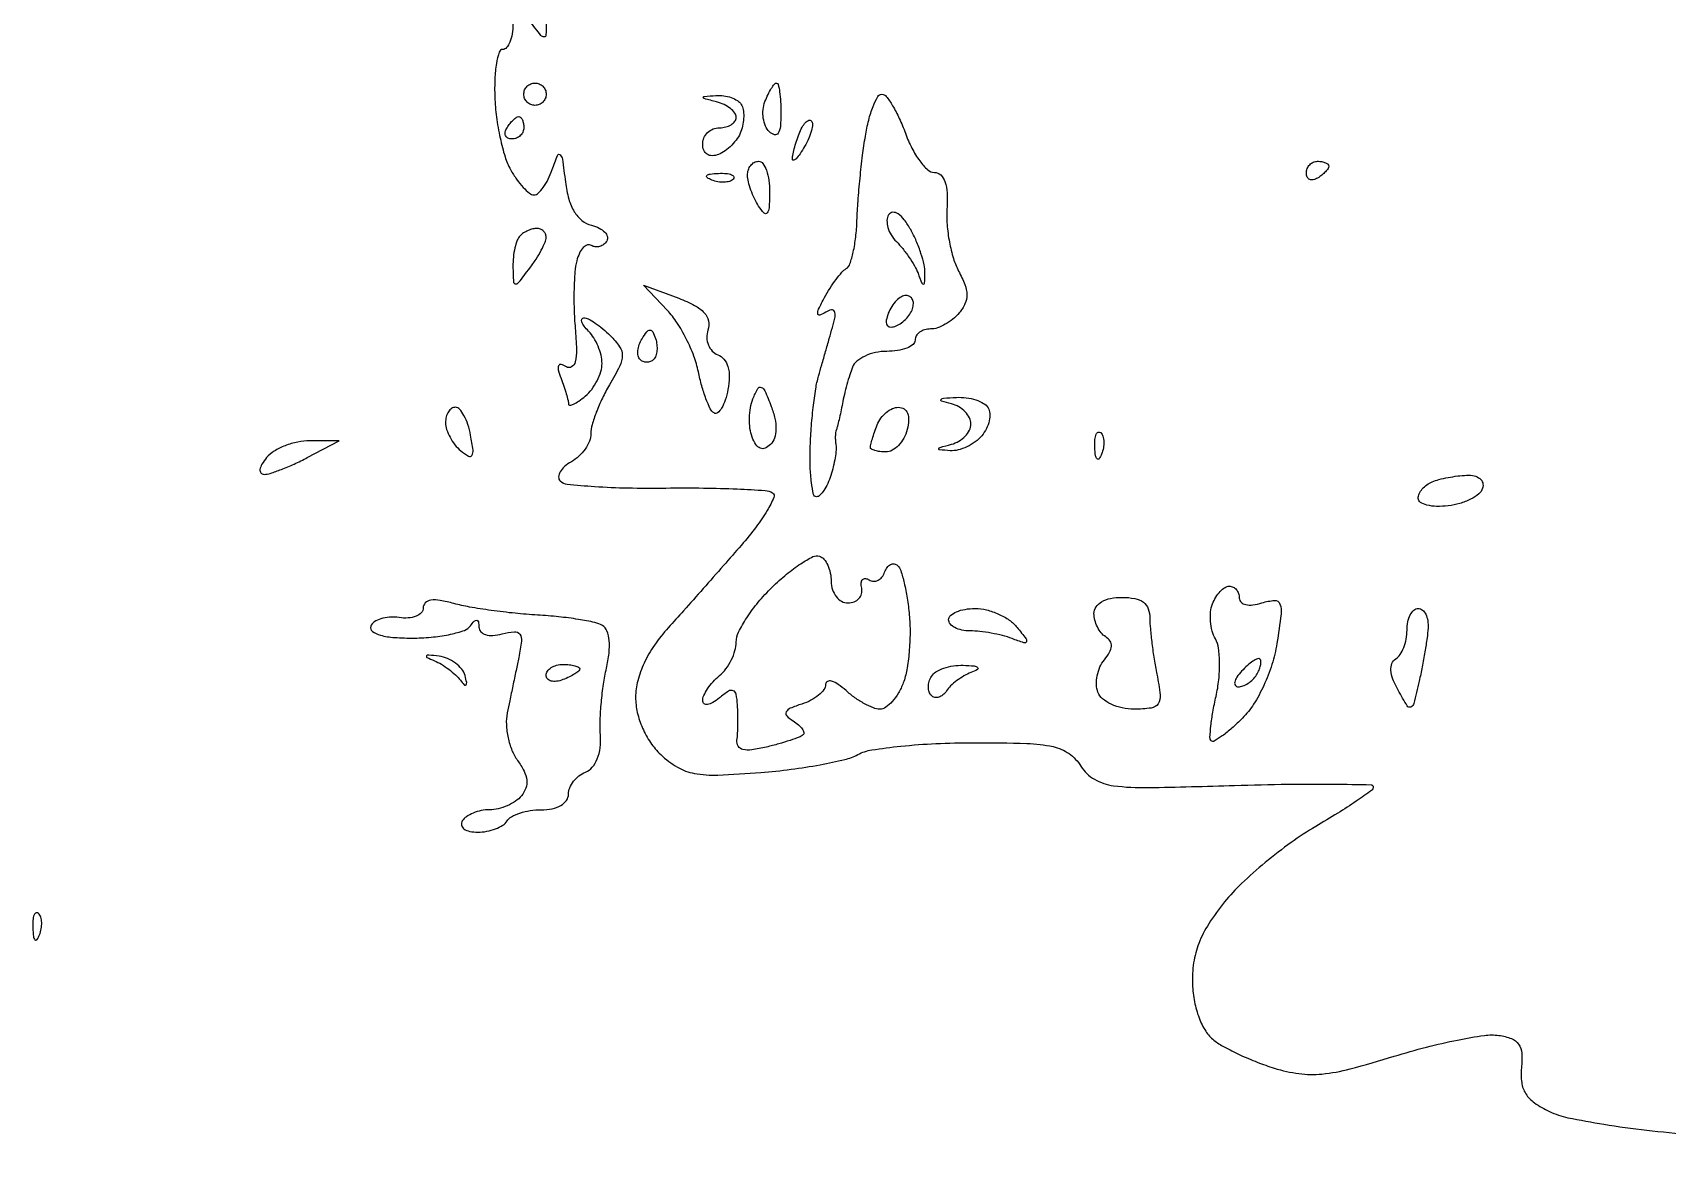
# Model space of a CAD drawing. Extents: x 0 to 102, y 0 to 135.
# Drawn here: x 76.57 to 88.94, y 102.61 to 111.12 of the extents above; entities that cross this region are included whole.
import ezdxf

# ---------------------------------------------------------------- set-up
doc = ezdxf.new("R2010")
doc.units = 0
doc.header["$MEASUREMENT"] = 0

msp = doc.modelspace()

# ---------------------------------------------------------------- linework, layer by layer
for points in [[(94.838633, 112.440451, -0.000002), (94.54195, 112.74577, 0.00077)], [(80.4546, 111.21248, -0.008279), (80.4528, 111.103778, -0.402676), (80.438578, 111.08993, -0.23223), (80.415547, 111.101054, -0.004234), (80.330391, 111.21168, 0.005787)], [(80.203491, 111.18555, -0.036926), (80.197063, 111.112654, -0.055203), (80.179894, 111.051115, -0.07192), (80.15544, 111.008988, -0.229205), (80.126941, 110.9952, 0.328308), (80.098932, 110.974587, 0.033577), (80.078599, 110.889582, 0.031637), (80.066433, 110.773476, 0.01933), (80.066089, 110.63565, 0.023942), (80.078861, 110.484032, 0.020363), (80.106451, 110.325802, 0.020855), (80.143502, 110.183698, 0.053014), (80.185225, 110.08575, 0.026708), (80.231119, 110.012875, 0.034047), (80.281256, 109.951315, 0.036283), (80.328612, 109.90749, 0.170156), (80.36311, 109.8954, 0.191496), (80.395115, 109.908124, 0.047783), (80.43288, 109.951315, 0.04191), (80.469715, 110.012875, 0.031611), (80.499863, 110.08575, -0.012243), (80.539878, 110.194183, -0.528633), (80.560057, 110.1987, -0.171084), (80.577202, 110.16573, -0.004087), (80.600399, 109.991643, 0.036313), (80.625915, 109.863724, 0.068739), (80.667424, 109.767364, 0.087642), (80.724961, 109.701609, 0.105726), (80.798118, 109.664774, -0.050188), (80.856783, 109.642956, -0.086525), (80.898793, 109.612391, -0.128617), (80.917938, 109.578433, -0.205604), (80.913103, 109.546002, -0.08934), (80.889833, 109.520093, -0.095126), (80.859463, 109.504623, -0.099857), (80.826767, 109.501923, -0.109664), (80.796772, 109.512368, 0.222127), (80.767163, 109.515831, 0.122659), (80.735754, 109.495927, 0.080576), (80.707063, 109.454085, 0.046151), (80.686135, 109.396396, 0.045061), (80.672052, 109.312195, 0.013192), (80.665583, 109.181013, 0.013136), (80.666085, 109.032309, 0.013734), (80.674449, 108.886033, -0.013828), (80.68367, 108.724219, -0.063911), (80.674479, 108.631099, -0.203774), (80.647543, 108.594005, -0.280599), (80.607355, 108.594264, 0.068485), (80.568087, 108.61165, 0.371049), (80.548538, 108.602671, 0.176491), (80.545971, 108.570768, 0.024327), (80.567123, 108.506459, -0.009432), (80.588822, 108.446558, -0.010915), (80.607151, 108.388712, -0.010033), (80.620573, 108.339247, -0.061299), (80.6238, 108.313022, 0.446923), (80.633885, 108.303993, 0.082328), (80.661077, 108.311655, 0.043307), (80.701959, 108.335362, 0.020169), (80.7507, 108.3726, 0.057488), (80.799264, 108.423367, 0.043569), (80.840323, 108.48867, 0.04456), (80.868348, 108.557801, 0.074156), (80.8776, 108.619839, 0.059819), (80.870184, 108.681606, 0.039045), (80.847779, 108.749892, 0.038987), (80.814956, 108.814026, 0.058676), (80.77608, 108.86328, -0.030507), (80.741525, 108.90233, -0.080268), (80.723552, 108.934978, -0.202985), (80.724729, 108.955413, -0.285597), (80.739823, 108.9648, -0.122491), (80.773472, 108.956431, -0.026286), (80.825444, 108.925271, -0.025974), (80.883346, 108.881745, -0.022221), (80.939654, 108.830232, -0.043549), (81.010656, 108.745653, -0.158182), (81.030972, 108.679402, -0.11271), (81.011656, 108.600707, -0.017102), (80.933611, 108.457629, 0.021434), (80.879791, 108.356897, 0.020906), (80.834304, 108.251096, 0.021342), (80.802289, 108.154985, 0.069831), (80.793, 108.088801, -0.09549), (80.782183, 108.032677, -0.056013), (80.749717, 107.972206, -0.053191), (80.70201, 107.916803, -0.060926), (80.645655, 107.875549, 0.049283), (80.593793, 107.839403, 0.083767), (80.559959, 107.798946, 0.123721), (80.548903, 107.760947, 0.208533), (80.560836, 107.730564, 0.174048), (80.61285, 107.706029, 0.007218), (80.821096, 107.688982, 0.011777), (81.072608, 107.677987, 0.008015), (81.359025, 107.676811, -0.005711), (81.646093, 107.676955, -0.008264), (81.899642, 107.669994, -0.004776), (82.111936, 107.658619, -0.123242), (82.166366, 107.641284, -0.374937), (82.177651, 107.604776, -0.029177), (82.126972, 107.506467, -0.028579), (82.043954, 107.382868, -0.016776), (81.931604, 107.244542, -0.001307), (81.796262, 107.089703, -0.000909), (81.642658, 106.915535, -0.000917), (81.494646, 106.748938, -0.001897), (81.378281, 106.619437, 0.033105), (81.273915, 106.487603, 0.041076), (81.196018, 106.351975, 0.045332), (81.147583, 106.218719, 0.064596), (81.1314, 106.093983, 0.056839), (81.144553, 105.978653, 0.04663), (81.18362, 105.860883, 0.046213), (81.244333, 105.75128, 0.053131), (81.32175, 105.660179, 0.057239), (81.448184, 105.564878, 0.088853), (81.575967, 105.517608, 0.05409), (81.753962, 105.505307, 0.010274), (82.078839, 105.5247, 0.012127), (82.308129, 105.54873, 0.0134), (82.528434, 105.583261, 0.012851), (82.714322, 105.622488, 0.06452), (82.813527, 105.660116, -0.084637), (82.918392, 105.695162, -0.012743), (83.139033, 105.723597, -0.013993), (83.403817, 105.743413, -0.011679), (83.685788, 105.75, -0.006893), (84.091856, 105.744401, -0.046889), (84.290728, 105.720162, -0.099883), (84.411055, 105.667278, -0.100169), (84.501315, 105.571915, 0.122992), (84.603726, 105.473047, 0.100004), (84.74876, 105.424389, 0.035651), (85.010475, 105.410485, 0.003246), (85.663766, 105.426615, -0.004009), (86.06676, 105.43595, -0.006706), (86.405765, 105.436536, -0.001804), (86.696677, 105.432087, -0.418313), (86.713518, 105.41435, -0.232776), (86.699799, 105.388646, -0.00549), (86.584904, 105.30798, -0.010976), (86.444315, 105.216031, -0.007089), (86.277764, 105.1155, 0.023814), (86.092859, 104.995276, 0.016696), (85.896212, 104.843438, 0.01689), (85.717263, 104.685, 0.033436), (85.58869, 104.545733, 0.026888), (85.46887, 104.379616, 0.049841), (85.393417, 104.231635, 0.05625), (85.354357, 104.084531, 0.046216), (85.345452, 103.922162, 0.03787), (85.360542, 103.789522, 0.044085), (85.395247, 103.6675, 0.049027), (85.445498, 103.566884, 0.088719), (85.507258, 103.498991, 0.040362), (85.585999, 103.447964, 0.015212), (85.703496, 103.389178, 0.014953), (85.835838, 103.332667, 0.017625), (85.964326, 103.287444, 0.042972), (86.15146, 103.246131, 0.057565), (86.325087, 103.243285, 0.039901), (86.537991, 103.28167, 0.010503), (86.871148, 103.37716, -0.012047), (87.115009, 103.446242, -0.013725), (87.351583, 103.500266, -0.012953), (87.553928, 103.535241, -0.071668), (87.664122, 103.535478, -0.056006), (87.758712, 103.511041, -0.150903), (87.812783, 103.468705, -0.135856), (87.836834, 103.40004, -0.041987), (87.834948, 103.289486, 0.058318), (87.83668, 103.177951, 0.110009), (87.867489, 103.093851, 0.098746), (87.933877, 103.024994, 0.040723), (88.046448, 102.959732, 0.060417), (88.186286, 102.912878, 0.010689), (88.458775, 102.862945, 0.011434), (88.782549, 102.81831, 0.010072), (89.122007, 102.786312, -0.005953)]]:
    msp.add_lwpolyline(points, format="xyb")
for points in [[(80.37, 110.7414, -0.099038), (80.402287, 110.734941, -0.097945), (80.429749, 110.716549, -0.097945), (80.448141, 110.689087, -0.099038), (80.4546, 110.6568, -0.099038), (80.448141, 110.624513, -0.097945), (80.429749, 110.597051, -0.097945), (80.402287, 110.578659, -0.099038), (80.37, 110.5722, -0.099038), (80.337713, 110.578659, -0.097945), (80.310251, 110.597051, -0.097945), (80.291859, 110.624513, -0.099038), (80.2854, 110.6568, -0.099038), (80.291859, 110.689087, -0.097945), (80.310251, 110.716549, -0.097945), (80.337713, 110.734941, -0.099038)], [(82.197951, 110.7414, -0.351586), (82.211048, 110.730892, -0.018478), (82.221433, 110.674302, -0.022466), (82.228805, 110.600551, -0.013674), (82.2312, 110.51298, -0.021122), (82.226933, 110.412028, -0.118077), (82.21005, 110.361002, -0.331216), (82.181945, 110.349891, -0.1313), (82.143827, 110.371933, -0.097797), (82.114418, 110.415815, -0.062809), (82.098018, 110.475073, -0.059835), (82.096396, 110.539909, -0.068079), (82.110578, 110.600353, -0.019219), (82.133732, 110.654386, -0.027841), (82.15857, 110.699968, -0.026803), (82.181986, 110.733599, -0.231245)], [(81.739757, 110.646986, -0.051086), (81.798007, 110.645029, -0.0508), (81.854764, 110.631309, -0.055473), (81.901792, 110.608619, -0.114714), (81.930382, 110.579834, -0.095211), (81.945108, 110.541148, -0.045389), (81.949548, 110.48788, -0.042758), (81.944106, 110.429539, -0.047015), (81.928833, 110.374876, -0.059605), (81.901193, 110.322486, -0.041815), (81.85879, 110.270913, -0.042179), (81.80904, 110.227737, -0.066112), (81.759359, 110.200696, -0.086733), (81.711465, 110.191318, -0.150035), (81.672776, 110.202338, -0.155392), (81.647818, 110.232756, -0.094986), (81.639, 110.278755, -0.10122), (81.648698, 110.326168, -0.098432), (81.676277, 110.366503, -0.097416), (81.717466, 110.393525, -0.096899), (81.7659, 110.403, 0.059882), (81.814429, 110.408833, 0.0787), (81.855523, 110.426029, 0.096938), (81.883042, 110.451495, 0.159035), (81.8928, 110.481397, 0.159836), (81.882024, 110.514245, 0.067019), (81.84931, 110.54813, 0.05682), (81.801392, 110.57788, 0.046657), (81.74475, 110.598483, -0.002679), (81.651583, 110.623364, -0.309854), (81.643836, 110.632497, -0.420376), (81.650286, 110.64026, -0.003272)], [(82.99456, 110.6568, -0.232427), (83.028534, 110.640105, -0.028549), (83.076642, 110.569821, -0.029017), (83.127085, 110.474129, -0.020036), (83.173319, 110.3607, 0.031447), (83.222568, 110.247341, 0.04139), (83.282001, 110.151579, 0.046935), (83.34241, 110.084346, 0.188436), (83.392945, 110.0646, -0.192468), (83.440025, 110.04578, -0.120183), (83.472559, 109.995135, -0.07162), (83.488813, 109.910066, -0.027644), (83.487672, 109.78965, 0.036132), (83.488567, 109.670049, 0.02619), (83.506116, 109.537963, 0.026636), (83.536232, 109.413664, 0.051025), (83.575493, 109.318942, -0.031453), (83.622906, 109.216106, -0.088716), (83.637963, 109.138715, -0.110858), (83.623897, 109.071276, -0.066669), (83.580312, 109.001692, -0.050132), (83.533122, 108.955205, -0.042037), (83.474867, 108.915888, -0.043884), (83.414889, 108.888963, -0.083755), (83.362941, 108.8802, 0.070908), (83.318403, 108.873852, 0.086403), (83.280634, 108.855349, 0.100269), (83.255383, 108.827861, 0.136626), (83.2464, 108.7956, -0.228458), (83.230779, 108.763197, -0.074175), (83.183492, 108.735851, -0.056489), (83.114256, 108.717183, -0.037645), (83.032245, 108.711, 0.052205), (82.946907, 108.702066, 0.05612), (82.867438, 108.675664, 0.063068), (82.80525, 108.636775, 0.130629), (82.771929, 108.590706, 0.016394), (82.752135, 108.533594, 0.008236), (82.730717, 108.460319, 0.008168), (82.711038, 108.383745, 0.011981), (82.696457, 108.315756, -0.004805), (82.684026, 108.253444, -0.005492), (82.670912, 108.194105, -0.004991), (82.658737, 108.144024, -0.030831), (82.650654, 108.1188, 0.060596), (82.645209, 108.097536, 0.024664), (82.642808, 108.067714, 0.023966), (82.643361, 108.035039, 0.028124), (82.647102, 108.004289, -0.066498), (82.648806, 107.966011, -0.018384), (82.641282, 107.906161, -0.018227), (82.627659, 107.838361, -0.018152), (82.609119, 107.771639, -0.030637), (82.585391, 107.710205, -0.041353), (82.556192, 107.65831, -0.047149), (82.5261, 107.621803, -0.199081), (82.500449, 107.611134, -0.35195), (82.478258, 107.628921, -0.021847), (82.462577, 107.717818, -0.024626), (82.452975, 107.835115, -0.014931), (82.452617, 107.974405, -0.011614), (82.460342, 108.127199, -0.01028), (82.475347, 108.285834, -0.01038), (82.494768, 108.428158, -0.030749), (82.516067, 108.524371, 0.000082), (82.540287, 108.608858, 0.00005), (82.568963, 108.708992, 0.00005), (82.597432, 108.808478, 0.000087), (82.620964, 108.890794, 0.021323), (82.640777, 108.97332, 0.151942), (82.636376, 109.013688, 0.360995), (82.613503, 109.025242, 0.0823), (82.570223, 109.007485, -0.049405), (82.524932, 108.985336, -0.498542), (82.509776, 108.995025, -0.132888), (82.516518, 109.030614, -0.009983), (82.561615, 109.119079, -0.018801), (82.602572, 109.189144, -0.019368), (82.648297, 109.255223, -0.019514), (82.692236, 109.309217, -0.073915), (82.725413, 109.337227, 0.175462), (82.753414, 109.372582, 0.025695), (82.778306, 109.462152, 0.026439), (82.797386, 109.575458, 0.019897), (82.80675, 109.701488, -0.010225), (82.814752, 109.847281, -0.006009), (82.829978, 110.021254, -0.006009), (82.849386, 110.194864, -0.010196), (82.870328, 110.33955, -0.020667), (82.895662, 110.461112, -0.031622), (82.928496, 110.563608, -0.032646), (82.963632, 110.638533, -0.273268)], [(80.248093, 110.4876, -0.210953), (80.262359, 110.481301, -0.081139), (80.274441, 110.462749, -0.061769), (80.282664, 110.435389, -0.042167), (80.2854, 110.403, -0.105053), (80.278542, 110.37072, -0.099167), (80.259082, 110.343251, -0.09642), (80.230007, 110.32484, -0.093332), (80.195807, 110.3184, -0.108972), (80.165779, 110.325023, -0.182303), (80.147891, 110.343251, -0.161196), (80.145259, 110.370674, -0.082592), (80.1585, 110.403, -0.029505), (80.181257, 110.435383, -0.035638), (80.206386, 110.462749, -0.038439), (80.230265, 110.482055, -0.151918)], [(82.460906, 110.455294, -0.217548), (82.470358, 110.429952, -0.045448), (82.462503, 110.38197, -0.039963), (82.442216, 110.323316, -0.028467), (82.410727, 110.261295, -0.015998), (82.375999, 110.205742, -0.041459), (82.346563, 110.16886, -0.123862), (82.327849, 110.15692, -0.497549), (82.318373, 110.163431, -0.060438), (82.32067, 110.193907, -0.014282), (82.332051, 110.243737, -0.014497), (82.348547, 110.300653, -0.01383), (82.368551, 110.357429, -0.033338), (82.391619, 110.407324, -0.064271), (82.417441, 110.442883, -0.109577), (82.441613, 110.459281, -0.299281)], [(82.062, 110.1492, -0.242407), (82.094355, 110.132535, -0.069028), (82.121368, 110.080859, -0.052836), (82.139633, 110.005661, -0.03458), (82.145305, 109.91655, -0.011096), (82.142014, 109.798031, -0.155556), (82.127238, 109.758608, -0.461139), (82.103232, 109.757661, -0.043106), (82.062, 109.8108, -0.032032), (82.030508, 109.867141, -0.025456), (82.003701, 109.931487, -0.026113), (81.984963, 109.993908, -0.056852), (81.978695, 110.04345, -0.078662), (81.984584, 110.083846, -0.091624), (82.002632, 110.118136, -0.102154), (82.029838, 110.14105, -0.124732)], [(86.292, 110.1492, -0.042167), (86.324389, 110.146464, -0.061769), (86.351749, 110.138241, -0.081139), (86.370301, 110.126159, -0.210953), (86.3766, 110.111893, -0.151918), (86.371055, 110.094065, -0.038439), (86.351749, 110.070186, -0.035638), (86.324383, 110.045057, -0.029505), (86.292, 110.0223, -0.082592), (86.259674, 110.009059, -0.161196), (86.232251, 110.011691, -0.182303), (86.214023, 110.029579, -0.108972), (86.2074, 110.059607, -0.093332), (86.21384, 110.093807, -0.09642), (86.232251, 110.122882, -0.099167), (86.25972, 110.142342, -0.105053)], [(81.75885, 110.057921, -0.028489), (81.817747, 110.056991, -0.077125), (81.858354, 110.047624, -0.208169), (81.873797, 110.032003, -0.296942), (81.869888, 110.013488, -0.126455), (81.842229, 109.997139, -0.060344), (81.801172, 109.990442, -0.05415), (81.754003, 109.993608, -0.051402), (81.707737, 110.006809, -0.054073), (81.672487, 110.025552, -0.470617), (81.671028, 110.04097, -0.168741), (81.695711, 110.052926, -0.018894)], [(83.213159, 109.631879, 0.033978), (83.164553, 109.707037, 0.084105), (83.117203, 109.75213, 0.166179), (83.077008, 109.762987, 0.242517), (83.046179, 109.74445, 0.134384), (83.033625, 109.701822, 0.075509), (83.040752, 109.647935, 0.06625), (83.065615, 109.59143, 0.059711), (83.105126, 109.54116, -0.027659), (83.15241, 109.488333, -0.019078), (83.200153, 109.423757, -0.019286), (83.24142, 109.357923, -0.036844), (83.268425, 109.301689, 0.004803), (83.298643, 109.226826, 0.311006), (83.309829, 109.219585, 0.390789), (83.318266, 109.227825, 0.00577), (83.321323, 109.3032, 0.06383), (83.315141, 109.365771, 0.022992), (83.291068, 109.452096, 0.022366), (83.255699, 109.545312, 0.024695)], [(80.3841, 109.6416, 0.065559), (80.352992, 109.637504, 0.03911), (80.317742, 109.625033, 0.038504), (80.283967, 109.606791, 0.053359), (80.2572, 109.5852, 0.107314), (80.235639, 109.551679, 0.032736), (80.218158, 109.493594, 0.031099), (80.206617, 109.424159, 0.029456), (80.203491, 109.35255, 0.007981), (80.207103, 109.236891, 0.373292), (80.222169, 109.221094, 0.254761), (80.246077, 109.231326, 0.004985), (80.330391, 109.34052, 0.018293), (80.37794, 109.40841, 0.021005), (80.418113, 109.476601, 0.020657), (80.447047, 109.536638, 0.102298), (80.4546, 109.57317, 0.102125), (80.44921, 109.599282, 0.098619), (80.433891, 109.621499, 0.097188), (80.411009, 109.636384, 0.096035)], [(81.457482, 109.112753, -0.030056), (81.578361, 109.058625, -0.087043), (81.650805, 109.003006, -0.135245), (81.682208, 108.941721, -0.128705), (81.678613, 108.871734, 0.083794), (81.670543, 108.814523, 0.088324), (81.681997, 108.758943, 0.094263), (81.710918, 108.713566, 0.112725), (81.752922, 108.685387, -0.128907), (81.800398, 108.651291, -0.101607), (81.830239, 108.595221, -0.077343), (81.840491, 108.518104, -0.041694), (81.830369, 108.422554, -0.030367), (81.809859, 108.342095, -0.056486), (81.782248, 108.280788, -0.090511), (81.752459, 108.246586, -0.316829), (81.724853, 108.244926, -0.142468), (81.696805, 108.276004, -0.022082), (81.663636, 108.352949, -0.023106), (81.631891, 108.449831, -0.018263), (81.606326, 108.557122, 0.041046), (81.572356, 108.675503, 0.026591), (81.514925, 108.805976, 0.026713), (81.444699, 108.928275, 0.044914), (81.371746, 109.021421), (81.191695, 109.213077)], [(83.177901, 109.134, 0.13514), (83.142519, 109.124259, 0.062067), (83.104465, 109.094647, 0.054888), (83.069686, 109.051275, 0.049992), (83.043894, 109.000031, 0.045328), (83.028661, 108.946209, 0.161356), (83.03341, 108.911174, 0.257062), (83.05558, 108.895584, 0.108271), (83.093005, 108.899568, 0.068602), (83.133943, 108.919787, 0.047417), (83.173834, 108.952743, 0.047422), (83.206797, 108.99262, 0.068669), (83.227012, 109.033537, 0.075908), (83.233612, 109.071931, 0.118903), (83.2264, 109.104489, 0.144673), (83.20666, 109.126019, 0.136183)], [(81.282601, 108.807296, -0.052621), (81.292432, 108.762624, -0.052345), (81.292746, 108.716804, -0.057227), (81.284104, 108.676664, -0.115259), (81.267112, 108.649313, -0.098356), (81.243731, 108.63368, -0.097782), (81.2161, 108.628128, -0.098103), (81.188508, 108.633499, -0.099724), (81.165229, 108.648971, -0.149701), (81.150702, 108.676324, -0.07231), (81.148835, 108.716322, -0.061761), (81.159142, 108.762178, -0.052326), (81.180718, 108.806955, -0.024362), (81.217091, 108.859861, -0.233206), (81.240901, 108.871704, -0.286646), (81.261363, 108.859019, -0.033951)], [(82.157652, 108.294809, -0.036434), (82.185651, 108.202417, -0.060354), (82.193842, 108.121471, -0.075463), (82.182415, 108.055044, -0.116626), (82.151952, 108.005712, -0.093291), (82.111771, 107.978261, -0.203085), (82.075134, 107.9778, -0.154816), (82.042242, 108.005243, -0.05051), (82.013422, 108.062353, -0.05949), (81.997042, 108.12716, -0.037128), (81.99277, 108.205457, -0.036882), (82.000172, 108.28444, -0.054265), (82.019122, 108.35145, -0.027405), (82.055516, 108.428993, -0.383645), (82.082208, 108.438571, -0.195844), (82.110011, 108.411345, -0.0105)], [(83.558657, 108.362786, -0.045047), (83.63361, 108.360001, -0.047284), (83.705597, 108.343777, -0.052157), (83.764434, 108.317475, -0.12378), (83.79859, 108.284294, -0.126816), (83.811919, 108.241403, -0.067771), (83.807101, 108.18574, -0.06058), (83.785959, 108.126478, -0.05732), (83.750924, 108.072794, -0.061499), (83.701626, 108.026384, -0.047771), (83.638269, 107.988671, -0.048996), (83.5712, 107.964679, -0.079359), (83.510991, 107.959414, -0.005292), (83.432131, 107.965874, -0.449239), (83.425766, 107.974529, -0.279295), (83.43538, 107.984744, -0.003839), (83.52135, 108.007917, 0.068007), (83.577942, 108.031273, 0.068913), (83.62591, 108.068874, 0.075394), (83.658294, 108.114441, 0.117373), (83.6694, 108.1611, 0.117373), (83.658294, 108.207759, 0.075394), (83.62591, 108.253326, 0.068913), (83.577942, 108.290927, 0.068007), (83.52135, 108.314283, -0.009556), (83.447225, 108.335175, -0.524627), (83.443462, 108.346896, -0.213559), (83.461537, 108.356638, -0.005163)], [(79.767938, 108.288, 0.153663), (79.739434, 108.279028, 0.097982), (79.715154, 108.253766, 0.080542), (79.698771, 108.21602, 0.06227), (79.6932, 108.171459, 0.080415), (79.701552, 108.119867, 0.044208), (79.727072, 108.06104, 0.042625), (79.764386, 108.004443, 0.052546), (79.80851, 107.959219, 0.038957), (79.86708, 107.917859, 0.404506), (79.893193, 107.924023, 0.178976), (79.901807, 107.963277, 0.012679), (79.883247, 108.07576, 0.032018), (79.862244, 108.157033, 0.045224), (79.832639, 108.225655, 0.053899), (79.799471, 108.273582, 0.217779)], [(83.120631, 108.288, -0.144244), (83.162623, 108.275628, -0.158172), (83.189382, 108.242809, -0.108648), (83.197656, 108.18945, -0.048329), (83.186313, 108.1188, -0.060903), (83.160666, 108.054107, -0.065681), (83.120685, 107.999303, -0.073972), (83.07308, 107.962228, -0.129214), (83.025033, 107.9496, -0.028625), (82.980192, 107.952169, -0.044807), (82.942378, 107.959993, -0.056074), (82.915921, 107.971354, -0.269546), (82.908, 107.984981, -0.065182), (82.910748, 108.005971, -0.008575), (82.923084, 108.049278, -0.009838), (82.939689, 108.100351, -0.008099), (82.959351, 108.154181, -0.066037), (82.987188, 108.205344, -0.062083), (83.02791, 108.248691, -0.066503), (83.074772, 108.278058, -0.107154)], [(78.667209, 108.033679, 0.050472), (78.574372, 108.024503, 0.042225), (78.479279, 107.99677, 0.044061), (78.396014, 107.955906, 0.083636), (78.3396, 107.9073, 0.036085), (78.303931, 107.857399, 0.098291), (78.28901, 107.816836, 0.215983), (78.296007, 107.791443, 0.222695), (78.319571, 107.7804, 0.077961), (78.366985, 107.787838, 0.014241), (78.450987, 107.817524, 0.015008), (78.548152, 107.858397, 0.013133), (78.64718, 107.906779), (78.8895, 108.033158)], [(84.651112, 108.095887, -0.126455), (84.667461, 108.068229, -0.060344), (84.674158, 108.027172, -0.05415), (84.670992, 107.980003, -0.051402), (84.657791, 107.933737, -0.054073), (84.639048, 107.898487, -0.470617), (84.62363, 107.897028, -0.168741), (84.611674, 107.921711, -0.018894), (84.606679, 107.98485, -0.028489), (84.607609, 108.043747, -0.077125), (84.616976, 108.084354, -0.208169), (84.632597, 108.099797, -0.296942)], [(87.42, 107.773721, -0.064491), (87.47816, 107.768721, -0.11907), (87.520614, 107.748129, -0.158397), (87.541661, 107.715147, -0.143748), (87.540376, 107.67465, -0.143908), (87.511108, 107.632154, -0.052992), (87.449427, 107.592101, -0.047014), (87.368613, 107.560188, -0.041098), (87.279526, 107.542131, -0.034626), (87.192889, 107.537916, -0.056013), (87.119824, 107.547656, -0.077608), (87.070037, 107.568667, -0.259755), (87.0534, 107.598531, -0.110486), (87.061224, 107.633508, -0.064767), (87.084464, 107.669804, -0.059907), (87.118714, 107.701856, -0.062346), (87.15915, 107.724371, -0.033578), (87.210649, 107.741232, -0.015573), (87.279397, 107.756469, -0.015347), (87.352879, 107.768048, -0.020643)], [(82.523146, 107.161385, -0.140121), (82.556887, 107.138292, -0.065082), (82.585427, 107.092993, -0.056943), (82.604871, 107.034016, -0.050665), (82.611541, 106.96977, 0.076634), (82.621239, 106.907776, 0.089465), (82.649071, 106.855167, 0.100514), (82.690376, 106.819994, 0.126932), (82.7388, 106.8075, 0.09082), (82.78546, 106.816046, 0.116007), (82.821595, 106.840411, 0.124389), (82.841451, 106.876842, 0.114525), (82.842454, 106.919538, -0.061108), (82.839187, 106.959038, -0.174152), (82.849381, 106.984238, -0.242561), (82.870295, 106.992245, -0.111274), (82.898678, 106.982461, 0.126027), (82.931915, 106.972076, 0.126969), (82.96595, 106.978992, 0.111838), (82.995586, 107.002753, 0.082514), (83.016092, 107.039623, -0.067212), (83.03501, 107.076215, -0.119097), (83.060353, 107.098549, -0.159271), (83.087838, 107.10325, -0.150954), (83.113486, 107.090982, -0.130218), (83.138316, 107.051903, -0.018192), (83.164154, 106.958783, -0.019781), (83.186823, 106.843849, -0.015626), (83.202491, 106.718063, -0.025096), (83.208285, 106.581787, -0.020194), (83.201236, 106.435273, -0.020639), (83.183616, 106.300209, -0.048118), (83.156717, 106.201931, -0.041628), (83.120419, 106.126118, -0.049545), (83.073793, 106.062001, -0.056925), (83.024383, 106.017844, -0.155123), (82.980205, 106.0038, -0.094614), (82.9308, 106.013233, -0.030839), (82.863299, 106.044929, -0.029472), (82.790977, 106.090228, -0.029273), (82.724311, 106.143812, 0.031149), (82.664834, 106.191252, 0.077697), (82.615046, 106.215667, 0.184234), (82.583654, 106.21367, 0.293757), (82.5696, 106.191813, -0.159912), (82.556671, 106.152421, -0.061387), (82.516614, 106.110013, -0.052634), (82.45824, 106.071257, -0.043429), (82.389222, 106.042552, 0.02167), (82.302091, 106.010681, 0.177156), (82.271446, 105.982436, 0.324764), (82.276111, 105.952098, 0.059219), (82.323322, 105.914551, -0.036221), (82.364328, 105.884905, -0.064554), (82.392466, 105.854302, -0.100625), (82.404168, 105.827668, -0.272326), (82.39795, 105.808801, -0.090343), (82.370263, 105.792187, -0.00994), (82.300194, 105.767369, -0.011878), (82.214784, 105.741251, -0.009342), (82.121122, 105.716903, -0.022909), (82.010743, 105.695694, -0.093159), (81.942714, 105.698536, -0.201955), (81.907906, 105.723707, -0.171074), (81.898495, 105.768452, 0.020143), (81.903318, 105.821132, 0.008699), (81.905687, 105.891576, 0.008591), (81.905615, 105.966722, 0.011262), (81.902824, 106.035309, 0.029446), (81.892834, 106.116735, 0.260663), (81.8706, 106.143624, 0.244001), (81.834815, 106.139717, 0.026336), (81.7659, 106.0884, -0.037052), (81.716635, 106.053329, -0.095981), (81.675904, 106.038313, -0.208269), (81.65019, 106.044847, -0.231849), (81.639, 106.067682, -0.108636), (81.647751, 106.107484, -0.039072), (81.676277, 106.158368, -0.036518), (81.717341, 106.211054, -0.035768), (81.7659, 106.2576, 0.059918), (81.814468, 106.308866, 0.043914), (81.855523, 106.375691, 0.044602), (81.883525, 106.447038, 0.071334), (81.8928, 106.51172, -0.115853), (81.910327, 106.586349, -0.02966), (81.972452, 106.694687, -0.028593), (82.060169, 106.813208, -0.025601), (82.163954, 106.925627, -0.020291), (82.274231, 107.02502, -0.02804), (82.381318, 107.104236, -0.027476), (82.473371, 107.157665, -0.200812)], [(85.624251, 106.9344, -0.118776), (85.653067, 106.927457, -0.100644), (85.677608, 106.907874, -0.092343), (85.694086, 106.878587, -0.082274), (85.6998, 106.844099, 0.207535), (85.713281, 106.813019, 0.137164), (85.748323, 106.794791, 0.085933), (85.803112, 106.792841, 0.042892), (85.871014, 106.808139, -0.060253), (85.96638, 106.826181, -0.332711), (86.007556, 106.799452, -0.120454), (86.016262, 106.722659, -0.007927), (85.984311, 106.500292, -0.036843), (85.94696, 106.34235, -0.031672), (85.88535, 106.183124, -0.032817), (85.808005, 106.04091, -0.055473), (85.72337, 105.935079, -0.015045), (85.643196, 105.85959, -0.024641), (85.570438, 105.801239, -0.021792), (85.510563, 105.761746, -0.3439), (85.487848, 105.764552, -0.213652), (85.477959, 105.790475, -0.012518), (85.485008, 105.876677, -0.017153), (85.499942, 105.981946, -0.011651), (85.523815, 106.100618, 0.028996), (85.544619, 106.226446, 0.029244), (85.550645, 106.353476, 0.030578), (85.542632, 106.464248, 0.094495), (85.519006, 106.535123, -0.062996), (85.494742, 106.595106, -0.044166), (85.482379, 106.667009, -0.044456), (85.482874, 106.739263, -0.06778), (85.497216, 106.800229, -0.045725), (85.522507, 106.851559, -0.052274), (85.555771, 106.894987, -0.059686), (85.591581, 106.924753, -0.144556)], [(79.75665, 106.803272, 0.024552), (79.65186, 106.827017, 0.080114), (79.580962, 106.827999, 0.159457), (79.540147, 106.807661, 0.200696), (79.524, 106.769054, -0.19284), (79.509713, 106.733388, -0.107928), (79.470395, 106.706847, -0.079136), (79.411359, 106.693596, -0.051769), (79.341514, 106.696432, 0.049319), (79.26936, 106.699716, 0.061493), (79.203346, 106.687982, 0.07381), (79.15299, 106.663899, 0.163353), (79.127413, 106.630497, 0.331362), (79.139625, 106.592413, 0.089888), (79.200489, 106.563666, 0.049189), (79.307414, 106.546008, 0.018952), (79.457949, 106.541872, 0.022485), (79.601162, 106.549813, 0.028526), (79.731976, 106.570573, 0.028867), (79.836198, 106.599658, 0.158642), (79.882255, 106.634275, -0.030172), (79.910566, 106.669869, -0.250712), (79.929314, 106.676654, -0.322308), (79.94189, 106.664516, -0.041603), (79.945705, 106.62507, 0.185277), (79.959663, 106.590087, 0.13415), (79.995607, 106.567649, 0.089866), (80.05142, 106.561367, 0.047189), (80.120575, 106.572631, -0.039211), (80.214269, 106.589429, -0.268197), (80.255354, 106.570832, -0.189265), (80.26833, 106.519497, -0.020064), (80.247475, 106.395511, 0.000354), (80.226661, 106.295933, 0.000226), (80.20262, 106.180253, 0.000227), (80.179174, 106.066913, 0.000426), (80.160321, 105.975179, 0.061995), (80.153476, 105.887604, 0.041747), (80.16642, 105.78803, 0.041801), (80.195676, 105.692188, 0.06297), (80.237926, 105.615869, -0.040557), (80.287007, 105.535871, -0.089513), (80.307474, 105.467453, -0.111965), (80.300661, 105.406249, -0.089956), (80.268046, 105.34839, -0.071797), (80.223119, 105.3078, -0.0446), (80.160729, 105.273535, -0.043861), (80.091595, 105.250207, -0.059511), (80.026234, 105.2424, 0.049861), (79.963506, 105.236129, 0.047579), (79.90222, 105.217549, 0.05126), (79.851237, 105.190232, 0.106123), (79.8201, 105.1578, 0.195087), (79.814665, 105.125801, 0.183858), (79.832876, 105.098051, 0.1076), (79.875868, 105.079262, 0.049451), (79.937014, 105.0732, 0.045566), (80.005616, 105.079465, 0.045713), (80.071871, 105.098051, 0.049743), (80.126369, 105.125342, 0.113876), (80.1585, 105.1578, -0.130646), (80.192904, 105.190329, -0.045439), (80.256088, 105.217549, -0.041396), (80.334412, 105.236153, -0.037634), (80.417293, 105.2424, 0.050435), (80.49941, 105.250704, 0.079419), (80.565589, 105.27562, 0.104077), (80.608423, 105.313644, 0.160713), (80.6238, 105.360249, -0.097319), (80.633376, 105.408983, -0.066866), (80.661518, 105.457953, -0.064168), (80.703115, 105.499727, -0.073368), (80.752202, 105.52737, 0.126226), (80.803653, 105.56391, 0.081062), (80.841523, 105.627034, 0.066363), (80.862788, 105.7117, 0.044824), (80.865175, 105.811371, -0.025624), (80.863604, 105.920428, -0.01353), (80.87225, 106.055549, -0.013429), (80.888601, 106.193704, -0.02017), (80.910926, 106.312996, 0.028819), (80.930317, 106.427531, 0.050831), (80.931133, 106.523368, 0.066742), (80.914586, 106.595224, 0.165895), (80.880748, 106.636354, 0.085859), (80.822824, 106.659643, 0.012769), (80.698713, 106.682926, 0.014057), (80.549208, 106.702745, 0.011693), (80.389345, 106.715609, -0.011054), (80.219131, 106.729088, -0.009138), (80.038472, 106.750762, -0.009252), (79.873454, 106.776747, -0.024315)], [(83.701341, 106.7652, -0.061223), (83.786875, 106.754687, -0.044581), (83.877504, 106.72327, -0.045198), (83.959411, 106.677118, -0.071234), (84.018591, 106.62246, -0.007209), (84.086043, 106.537051, -0.278007), (84.088646, 106.513848, -0.381878), (84.070389, 106.5059, -0.009993), (83.979731, 106.53786, 0.027598), (83.908622, 106.560148, 0.016827), (83.822614, 106.578921, 0.016846), (83.735849, 106.591818, 0.028475), (83.662481, 106.596, -0.050159), (83.600383, 106.602245, -0.070137), (83.54787, 106.620851, -0.090276), (83.512543, 106.648304, -0.184582), (83.5002, 106.6806, -0.21849), (83.515055, 106.712972, -0.078214), (83.559285, 106.740349, -0.05947), (83.624325, 106.759005, -0.040156)], [(84.8115, 106.8498, -0.04513), (84.909158, 106.840967, -0.116296), (84.97365, 106.812787, -0.145494), (85.010241, 106.763471, -0.087567), (85.023, 106.691175, 0.022677), (85.026585, 106.612163, 0.008415), (85.038532, 106.501486, 0.008319), (85.05563, 106.381021, 0.009941), (85.075875, 106.268175, -0.019261), (85.101031, 106.111175, -0.175975), (85.085641, 106.044855, -0.220369), (85.033316, 106.012007, -0.031706), (84.90402, 106.0038, -0.05291), (84.81442, 106.013308, -0.056495), (84.730878, 106.041393, -0.063356), (84.665423, 106.082771, -0.129242), (84.63018, 106.131777, -0.084748), (84.618643, 106.189486, -0.056278), (84.624335, 106.256909, -0.054945), (84.64534, 106.323299, -0.069238), (84.679243, 106.378046, 0.043562), (84.718247, 106.434371, 0.116515), (84.731959, 106.480899, 0.161016), (84.721551, 106.519301, 0.10874), (84.688708, 106.551161, -0.084837), (84.654754, 106.581113, -0.053423), (84.626058, 106.625691, -0.05184), (84.606577, 106.677195, -0.064595), (84.6, 106.727893, -0.15208), (84.615383, 106.777298, -0.111514), (84.657844, 106.816459, -0.083213), (84.725102, 106.841533, -0.047734)], [(87.0534, 106.7652, -0.176503), (87.084873, 106.753733, -0.101668), (87.110208, 106.72171, -0.078506), (87.125559, 106.673791, -0.055262), (87.127991, 106.61715, -0.017958), (87.120295, 106.543004, -0.006446), (87.104192, 106.438036, -0.006384), (87.083569, 106.323323, -0.007521), (87.061031, 106.2153, -0.005499), (87.021254, 106.04673, -0.234615), (86.998077, 106.019415, -0.373771), (86.970347, 106.02827, -0.010243), (86.901612, 106.146716, -0.033271), (86.862525, 106.229998, -0.074688), (86.847107, 106.297926, -0.111986), (86.854827, 106.349376, -0.162722), (86.883971, 106.384359, 0.11119), (86.916507, 106.416228, 0.050306), (86.943882, 106.469621, 0.046372), (86.962516, 106.534291, 0.047002), (86.9688, 106.600993, -0.049547), (86.975042, 106.66383, -0.069539), (86.993651, 106.716964, -0.089706), (87.021101, 106.752724, -0.186414)], [(79.64389, 106.404158, 0.006534), (79.567116, 106.412447, 0.218072), (79.550073, 106.406515, 0.524627), (79.5518, 106.395809, 0.011419), (79.6086, 106.370323, -0.035522), (79.662302, 106.343048, -0.024796), (79.718754, 106.305205, -0.025114), (79.769505, 106.263289, -0.046559), (79.805391, 106.223765, 0.023327), (79.834882, 106.188089, 0.422126), (79.848238, 106.187628, 0.258208), (79.853438, 106.204375, 0.015469), (79.84068, 106.2576, 0.101374), (79.815394, 106.307595, 0.065182), (79.7686, 106.352998, 0.06169), (79.708482, 106.387172, 0.068372)], [(85.856321, 106.381596, 0.297152), (85.837947, 106.384978, 0.045304), (85.803357, 106.366698, 0.03842), (85.761564, 106.334694, 0.023968), (85.717615, 106.291367, 0.036357), (85.681413, 106.245854, 0.09576), (85.664937, 106.20777, 0.218285), (85.670133, 106.183686, 0.236389), (85.691472, 106.173, 0.09137), (85.727313, 106.179605, 0.053114), (85.766431, 106.199505, 0.050715), (85.802696, 106.228715, 0.059523), (85.830179, 106.263229, 0.035542), (85.849354, 106.299836, 0.048561), (85.860861, 106.335218, 0.058346), (85.863823, 106.364497, 0.201491)], [(80.5815, 106.3422, -0.024748), (80.63013, 106.339791, -0.039339), (80.671123, 106.332433, -0.046727), (80.700271, 106.321805, -0.289661), (80.7084, 106.308951, -0.222225), (80.70103, 106.293189, -0.030693), (80.671123, 106.271165, -0.030395), (80.630108, 106.248082, -0.02136), (80.5815, 106.227006, -0.055937), (80.532909, 106.214358, -0.100118), (80.491877, 106.216686, -0.147206), (80.464962, 106.233134, -0.184534), (80.4546, 106.260255, -0.152681), (80.464371, 106.291507, -0.098158), (80.491877, 106.318129, -0.08088), (80.532979, 106.336089, -0.062722)], [(83.610943, 106.335521, -0.012113), (83.693167, 106.330562, -0.169171), (83.719862, 106.318652, -0.509921), (83.717847, 106.302881, -0.034226), (83.6694, 106.280536, 0.039935), (83.616501, 106.255402, 0.029701), (83.56249, 106.219801, 0.03032), (83.515298, 106.179828, 0.057917), (83.48365, 106.141615, -0.071163), (83.45701, 106.111123, -0.103201), (83.425822, 106.093884, -0.127087), (83.39515, 106.092457, -0.145781), (83.369428, 106.106372, -0.120407), (83.352462, 106.134312, -0.077348), (83.346703, 106.171982, -0.070172), (83.35265, 106.213338, -0.067766), (83.369821, 106.251971, -0.120006), (83.404445, 106.286111, -0.051526), (83.463654, 106.313733, -0.046946), (83.535903, 106.331394, -0.045514)], [(76.614113, 104.458087, 0.296942), (76.595597, 104.461997, 0.208169), (76.579976, 104.446554, 0.077125), (76.570609, 104.405947, 0.028489), (76.569679, 104.34705, 0.018894), (76.574674, 104.283911, 0.168741), (76.58663, 104.259228, 0.470617), (76.602048, 104.260687, 0.054073), (76.620791, 104.295937, 0.051402), (76.633992, 104.342203, 0.05415), (76.637158, 104.389372, 0.060344), (76.630461, 104.430429, 0.126455)]]:
    msp.add_lwpolyline(points, format="xyb", close=True)

doc.saveas('drawing.dxf')
